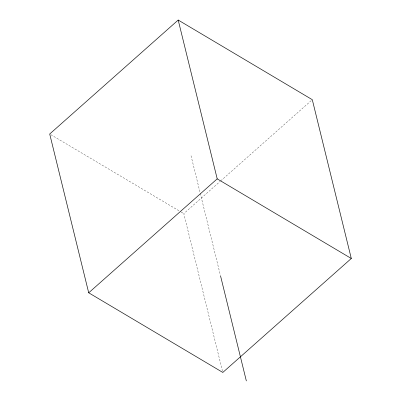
<?xml version="1.0" encoding="UTF-8"?>
<svg xmlns="http://www.w3.org/2000/svg" width="401" height="401" viewBox="0 0 401 401"><rect width="100%" height="100%" fill="white"/><g stroke="black" fill="none" stroke-linecap="round" stroke-linejoin="round"><path stroke-width="0.3" stroke-dasharray="2 1.5" d="M222.5 371.221L183.793 213.633L220.239 181.312M220.705 180.896L311.823 100.095M50.782 134.641L180.56 211.713M181.102 212.034L183.793 213.633M191.036 155.763L200.124 192.751M200.269 193.357L220.38 275.216"/><path stroke-width="0.6" d="M178.199 20.05L49.704 133.999L88.706 292.805L222.801 372.439L351.296 258.49L312.294 99.684L178.199 20.05L217.207 178.856L351.296 258.49M88.706 292.805L217.207 178.856M220.525 275.823L246.349 380.95"/></g></svg>
